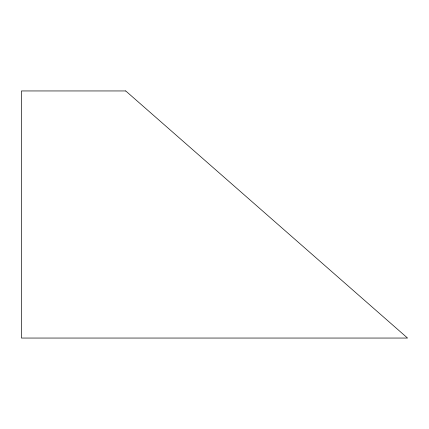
<?xml version="1.0" encoding="UTF-8"?>
<svg xmlns="http://www.w3.org/2000/svg" width="429" height="429" viewBox="0 0 429 429"><rect width="100%" height="100%" fill="white"/><g stroke="black" fill="none" stroke-linecap="round" stroke-linejoin="round"><path stroke-width="0.64" d="M125.724 90.948L21.45 90.948L21.45 338.052L407.55 338.052L125.724 90.948"/></g></svg>
